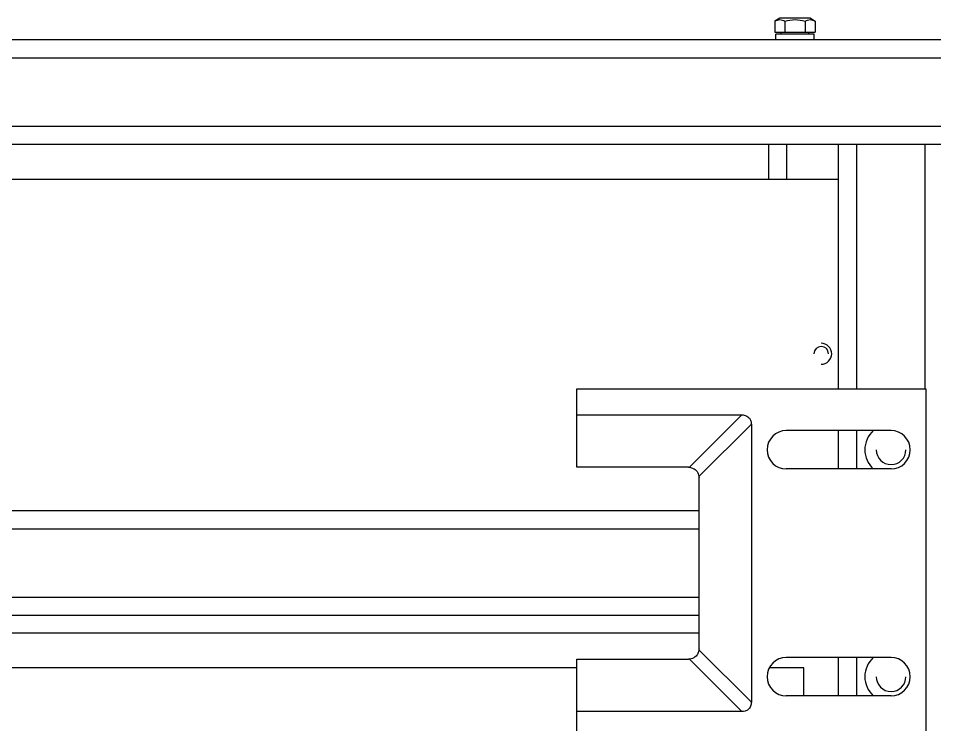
# Model space of a CAD drawing. Header units: millimetres. Extents: x -876 to 1110, y -521 to 521.
# Drawn here: x 395.5 to 658, y 318.7 to 521.1 of the extents above; entities that cross this region are included whole.
import ezdxf

# ---------------------------------------------------------------- set-up
doc = ezdxf.new("R2010")
doc.units = ezdxf.units.MM

msp = doc.modelspace()

# ---------------------------------------------------------------- linework, layer by layer
at = {"color": 7, "linetype": 'Continuous', "lineweight": 25}
for p, q in [((613.59, 521.1), (612.2, 520.3)), ((612.2, 520.3), (612.2, 517.1)), ((622.37, 521.1), (613.59, 521.1)), ((615.09, 520.3), (615.09, 517.1)), ((620.86, 520.3), (620.86, 517.1)), ((622.37, 521.1), (623.75, 520.3)), ((623.75, 520.3), (623.75, 517.1)), ((612.2, 517.1), (623.75, 517.1)), ((613.98, 516.6), (613.98, 517.1)), ((621.98, 516.6), (621.98, 517.1)), ((-869.52, 515), (960.48, 515)), ((623.48, 516.6), (612.48, 516.6)), ((612.48, 515), (612.48, 516.6)), ((623.48, 515), (623.48, 516.6)), ((-864.32, 509.8), (955.28, 509.8)), ((-844.72, 490.2), (935.68, 490.2)), ((-839.52, 485), (930.48, 485)), ((610.48, 475), (610.48, 485)), ((615.68, 475), (615.68, 485)), ((630.48, 415), (630.48, 485)), ((635.68, 415), (635.68, 485)), ((655.28, 415), (655.28, 485)), ((160.48, 475), (630.48, 475)), ((555.48, 392.5), (555.48, 415)), ((555.48, 415), (655.48, 415)), ((655.48, 415), (655.48, 315)), ((555.48, 407.5), (602.79, 407.5)), ((587.78, 392.48), (602.79, 407.5)), ((605.48, 404.81), (590.46, 389.8)), ((605.48, 404.81), (605.48, 325.18)), ((645.48, 403), (615.48, 403)), ((630.48, 392), (630.48, 403)), ((635.68, 392), (635.68, 403)), ((587.48, 392.5), (555.48, 392.5)), ((645.48, 392), (615.48, 392)), ((590.48, 340.5), (590.48, 389.5)), ((590.48, 380), (160.48, 380)), ((590.48, 374.8), (160.48, 374.8)), ((590.48, 355.2), (160.48, 355.2)), ((590.48, 350), (160.48, 350)), ((590.48, 345), (230.48, 345)), ((590.46, 340.2), (605.48, 325.18)), ((555.48, 337.5), (587.48, 337.5)), ((555.48, 315), (555.48, 337.5)), ((602.79, 322.5), (587.78, 337.51)), ((645.48, 338), (615.48, 338)), ((630.48, 327), (630.48, 338)), ((635.68, 327), (635.68, 338)), ((555.48, 335), (240.48, 335)), ((620.48, 335), (610.58, 335)), ((620.48, 327), (620.48, 335)), ((645.48, 327), (615.48, 327)), ((602.79, 322.5), (555.48, 322.5))]:
    msp.add_line(p, q, dxfattribs=at)
for centre, radius, start, end in [((625.48, 425), 3, 270, 90), ((625.48, 425), 2.1, 0, 180), ((615.48, 397.5), 5.5, 90, 270), ((645.48, 397.5), 7.5, 132.8334, 227.1666), ((645.48, 397.5), 5.5, 270, 90), ((645.48, 397.5), 4.25, 180, 0), ((615.48, 332.5), 5.5, 90, 270), ((645.48, 332.5), 7.5, 132.8334, 227.1666), ((645.48, 332.5), 5.5, 270, 90), ((645.48, 332.5), 4.25, 180, 0)]:
    msp.add_arc(centre, radius, start, end, dxfattribs=at)
for points, knots in [([(612.2, 520.3), (612.68, 520.52), (613.65, 520.97), (614.61, 520.52), (615.09, 520.3)], [0, 0, 0, 0, 0.499067, 1, 1, 1, 1]), ([(615.09, 520.3), (616.05, 520.52), (617.98, 520.97), (619.9, 520.52), (620.86, 520.3)], [0, 0, 0, 0, 0.499863, 1, 1, 1, 1]), ([(620.86, 520.3), (621.34, 520.52), (622.31, 520.97), (623.27, 520.52), (623.75, 520.3)], [0, 0, 0, 0, 0.4990672, 1, 1, 1, 1]), ([(602.79, 407.5), (603.19, 407.46), (603.99, 407.37), (604.9, 406.66), (605.4, 405.75), (605.45, 405.12), (605.48, 404.81)], [0, 0, 0, 0, 0.278634, 0.559516, 0.780951, 1, 1, 1, 1]), ([(587.48, 392.5), (587.53, 392.5), (587.64, 392.5), (587.74, 392.49), (587.78, 392.48)], [0, 0, 0, 0, 0.557393, 1, 1, 1, 1]), ([(587.78, 392.48), (588.15, 392.41), (588.9, 392.25), (589.76, 391.53), (590.3, 390.67), (590.41, 390.09), (590.46, 389.8)], [0, 0, 0, 0, 0.273913, 0.56133, 0.78599, 1, 1, 1, 1]), ([(590.46, 389.8), (590.47, 389.74), (590.48, 389.64), (590.48, 389.54), (590.48, 389.5)], [0, 0, 0, 0, 0.562315, 1, 1, 1, 1]), ([(590.46, 340.2), (590.39, 339.83), (590.23, 339.08), (589.51, 338.21), (588.65, 337.68), (588.07, 337.57), (587.78, 337.51)], [0, 0, 0, 0, 0.273913, 0.56133, 0.78599, 1, 1, 1, 1]), ([(590.48, 340.5), (590.48, 340.44), (590.48, 340.34), (590.47, 340.24), (590.46, 340.2)], [0, 0, 0, 0, 0.557393, 1, 1, 1, 1]), ([(587.78, 337.51), (587.72, 337.51), (587.62, 337.5), (587.52, 337.5), (587.48, 337.5)], [0, 0, 0, 0, 0.562315, 1, 1, 1, 1]), ([(605.48, 325.18), (605.44, 324.79), (605.35, 323.99), (604.64, 323.08), (603.73, 322.58), (603.1, 322.52), (602.79, 322.5)], [0, 0, 0, 0, 0.278634, 0.559516, 0.780951, 1, 1, 1, 1])]:
    msp.add_open_spline(points, degree=3, knots=knots, dxfattribs=at)

doc.saveas('drawing.dxf')
